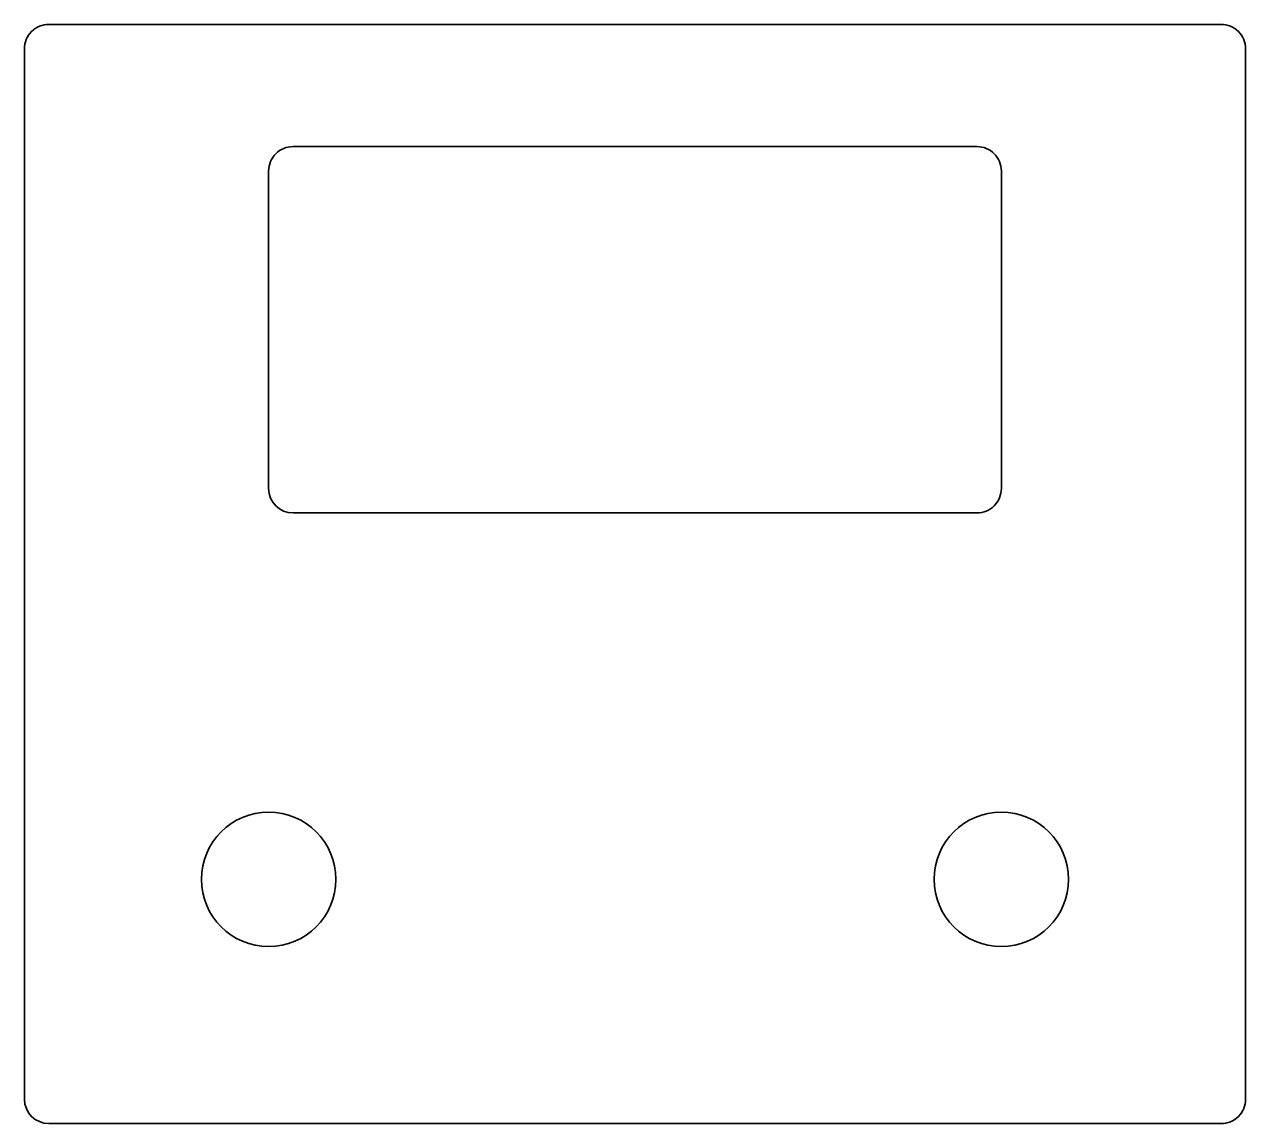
# Model space of a CAD drawing. Extents: x 75.1 to 125.1, y 190.8 to 235.8.
import ezdxf

# ---------------------------------------------------------------- set-up
doc = ezdxf.new("R2010")
doc.units = 0

msp = doc.modelspace()

# ---------------------------------------------------------------- linework, layer by layer
at = {"color": 7, "lineweight": 35}
for p, q in [((76.063095, 235.846939), (124.063095, 235.846939)), ((75.063095, 191.846939), (75.063095, 234.846939)), ((125.063095, 234.846939), (125.063095, 191.846939)), ((86.063095, 230.846939), (114.063095, 230.846939)), ((114.063095, 215.846939), (86.063095, 215.846939)), ((124.063095, 190.846939), (76.063095, 190.846939))]:
    msp.add_line(p, q, dxfattribs=at)
at = {"color": 7, "lineweight": 35, "ltscale": 0.325}
for p, q in [((85.063095, 216.846939), (85.063095, 229.846939)), ((115.063095, 229.846939), (115.063095, 216.846939))]:
    msp.add_line(p, q, dxfattribs=at)
at = {"color": 7, "lineweight": 35}
for centre in [(85.063095, 200.846939), (115.063095, 200.846939)]:
    msp.add_circle(centre, 2.75, dxfattribs=at)
for centre, start, end in [((76.063095, 234.846939), 90.000003, 180.000005), ((124.063095, 234.846939), 0, 90.000003), ((86.063095, 229.846939), 90.000003, 180.000005), ((114.063095, 229.846939), 0, 90.000003), ((86.063095, 216.846939), 180.000005, 269.999997), ((114.063095, 216.846939), 269.999997, 360), ((76.063095, 191.846939), 180.000005, 269.999997), ((124.063095, 191.846939), 269.999997, 360)]:
    msp.add_arc(centre, 1, start, end, dxfattribs=at)

doc.saveas('drawing.dxf')
